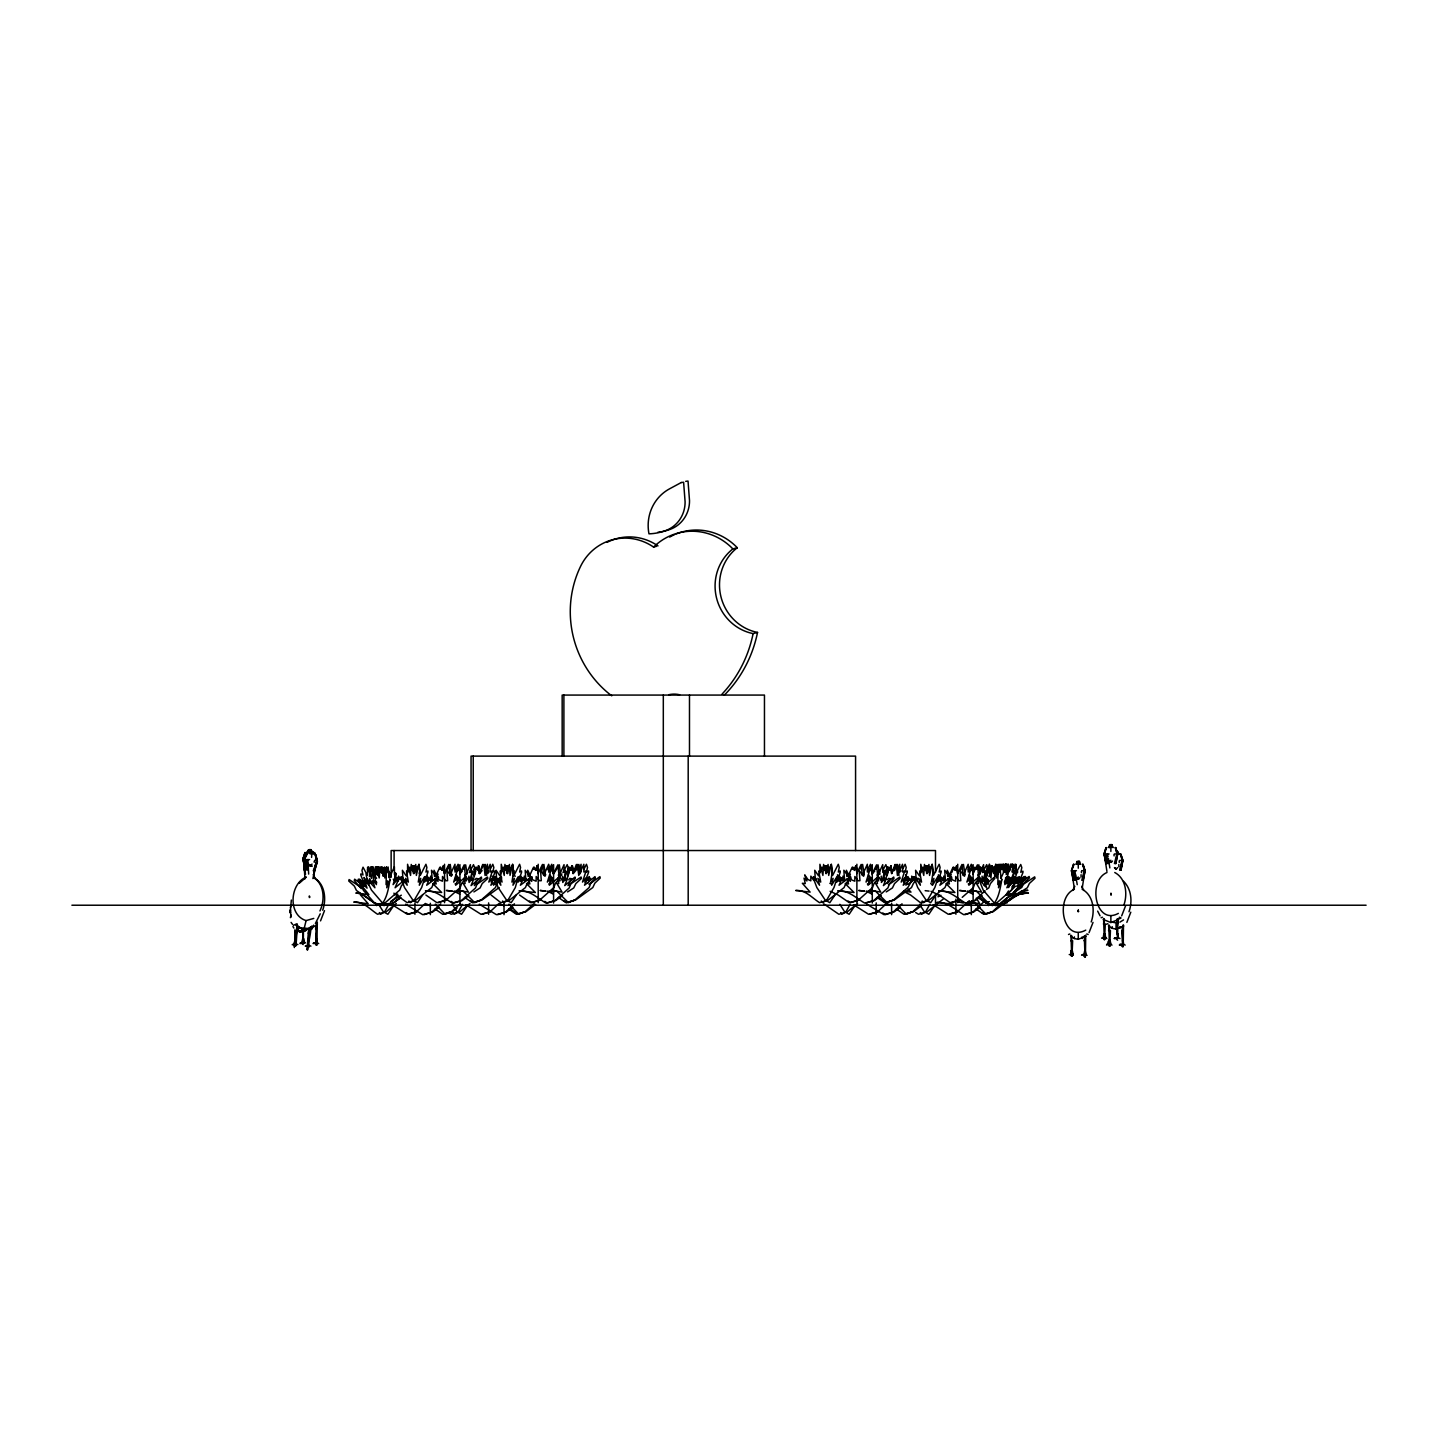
<?xml version="1.0" encoding="UTF-8"?>
<svg xmlns="http://www.w3.org/2000/svg" width="1438" height="1438" viewBox="0 0 1438 1438"><rect width="100%" height="100%" fill="white"/><g stroke="black" fill="none" stroke-linecap="round" stroke-linejoin="round"><path stroke-width="1.5" d="M375.947 874.879L376.612 868.606M516.278 895.047L511.155 902.669L506.553 900.098L498.177 887.552L494.582 878.043L494.762 876.641L500.855 885.233L499.22 878.33L502.042 882.087L500.244 872.345L500.244 870.943L501.233 872.057L501.251 864.274L504.235 875.436L504.918 864.454L507.596 873.495L508.099 865.676L508.764 870.35L509.771 867.204L510.292 869.361M289.973 912.699L289.973 910.146M290.566 912.627L290.584 910.002M369.422 876.587L370.896 867.384L374.096 873.495L376.414 884.622L373.862 880.577L372.802 880.883L374.905 887.767L367.085 879.175L366.87 880.577L371.471 890.086L382.184 902.651L388.08 905.221L397.895 895.083M303.364 939.014L303.454 930.799M1071.975 956.324L1072.658 940.722M1085.42 956.899L1085.708 935.131M1104.582 939.571L1105.283 923.951M1109.759 946.096L1110.442 930.494M1123.204 946.671L1123.491 924.904M1071.705 956.342L1070.968 935.203M1104.312 939.589L1103.575 918.451M1109.489 946.114L1108.752 924.976M307.355 949.799C307.57 945.125 310.698 936.282 310.985 926.917M316.54 945.179L316.216 933.262M1085.043 956.935L1084.288 935.922M1122.826 946.707L1121.964 930.853M317.115 943.094L316.18 943.292L315.911 925.73M1116.895 919.17L1117.757 938.349M1122.197 927.24L1122.736 943.795M303.202 944.604L302.16 943.813L303.023 938.637L302.951 942.429M316.63 943.148L316.27 938.637L316.648 942.429L318.697 943.58M1071.436 956.324L1071.526 950.392M1084.665 956.899L1083.605 955.803L1084.791 950.392L1084.953 955.12M1104.132 933.639C1103.827 941.53 1106.235 935.761 1104.887 938.187M1109.309 940.164L1109.92 944.874M1117.56 938.349L1117.398 933.639M1122.575 940.164L1122.736 944.892M1071.849 954.904L1072.047 955.12M1079.596 861.398L1079.507 864.31L1078.266 861.398L1077.008 864.31L1078.266 864.31L1078.266 868.192M1112.221 844.645L1112.131 847.557L1110.873 844.645L1109.633 847.557L1110.873 847.557L1110.873 851.44M1112.005 945.09L1109.489 943.777L1109.417 944.712M1117.308 854.082L1117.38 851.17L1118.458 854.082L1117.254 851.17M308.235 947.3L308.99 945.395L310.914 946.132M314.203 862.297L314.239 861.146M295.473 945.898L295.851 945.647A3.451 1.276 -3.3 0 0 296.066 945.305L296.965 931.932M389.806 876.928L389.986 872.812L389.069 875.868M419.842 874.394L420.004 870.26L419.105 873.315M513.42 876.443L513.672 870.26L512.773 873.315M832.189 874.394L832.35 870.26M933.028 874.394L933.208 870.26M1072.514 954.832L1071.885 950.392M296.156 944.982L293.963 945.683L294.377 947.534M1071.508 954.113L1072.874 954.293L1071.939 954.508L1071.705 950.392L1071.903 954.167L1073.413 954.994M1106.667 944.245L1110.01 944.137M294.844 944.658L295.293 945.539L297.342 923.969M391.1 876.928L391.316 872.812L390.165 875.868M389.321 876.928L389.536 872.812M999.23 866.053L999.338 864.292L999.608 865.73M294.736 941.998L294.808 929.883M308.541 929.919L307.013 949.691M1085.906 936.246L1078.266 939.302L1074.312 938.529L1074.42 936.893M1123.689 926.018L1116.05 929.074L1112.095 928.283L1112.203 926.647M311.579 857.39L311.794 853.759L310.536 853.669L310.177 851.638M994.035 872.884L994.413 868.228L995.276 876.03L999.859 867.006L1001.046 877.971L1006.151 866.808L1006.205 874.592L1007.912 873.477L1007.912 874.897L1004.82 884.622L1008.236 880.577L1009.674 880.883L1006.852 887.767L1017.331 879.175L1017.637 880.577L1013.125 885.736L1011.435 890.086L997.055 902.651L989.164 905.221L980.339 897.582M307.75 949.781L308.828 936.156M309.422 927.636L308.127 945.988M395.432 872.812L394.803 881.045L395.306 872.812L394.659 878.995M425.486 880.326L425.648 878.151L424.803 879.193M519.154 880.326L519.316 878.151L518.471 879.193M468.878 876.137L468.86 880.829L464.708 874.879L466.218 880.955L464.258 878.151L465.121 883.561L463.126 883.292L468.393 892.099L458.65 890.464L463.306 891.308L474.738 902.669L480.616 900.098M562.546 876.137L562.528 880.829L558.375 874.879L559.903 880.955L557.926 878.151L558.789 883.561L556.794 883.292L562.06 892.099L552.318 890.464L556.991 891.308L568.405 902.669L574.283 900.098M881.224 876.137L881.206 880.829L877.054 874.879L878.564 880.955L876.605 878.151L877.468 883.561L875.472 883.292L880.739 892.099L870.997 890.464L875.652 891.308L887.084 902.669L892.962 900.098M982.082 876.137L982.064 880.829L977.912 874.879L979.422 880.955L977.463 878.151L978.325 883.561L976.33 883.292L981.597 892.099L971.854 890.464L976.51 891.308L987.942 902.669M295.078 942.034L296.39 932.831M317.313 922.1L316.899 945.143M389.303 877.306L389.644 873.19M1118.333 918.379L1117.236 933.981M308.271 942.447L307.822 946.797M1109.237 946.078L1108.572 944.946L1110.603 944.029M309.332 897.6L309.332 895.946L309.853 897.222M1106.829 938.565L1104.744 937.594L1104.312 933.621L1104.51 937.396L1105.498 937.54M381.052 868.768L381.232 867.006L381.735 868.444M1010.087 882.86L1010.303 880.703M302.268 942.879L302.717 938.69L302.286 943.418L302.951 942.753M382.274 872.884L382.652 868.228L383.533 874.484L384.18 868.228L385.042 872.884M1108.572 944.389L1109.004 940.2C1105.391 944.748 1111.628 944.335 1108.824 944.766M1078.5 879.175L1077.35 878.115L1078.266 877M1110.064 944.532L1108.608 944.209M999.212 866.952L999.374 865.514L1000.363 868.696M994.916 869.774L995.653 864.292L996.516 865.73M1084.252 870.709L1083.102 880.326L1085.169 870.709L1082.922 864.31L1084.252 870.709L1081.807 880.326M1114.414 863.573L1116.859 853.956L1115.546 847.557L1117.793 853.956L1115.726 863.573L1116.176 859.726M1121.604 858.342L1120.723 854.082L1122.97 860.481L1120.885 870.098L1121.802 862.405M1085.618 954.832L1084.216 954.922M1105.265 937.828L1104.492 933.639M1117.65 940.182L1116.23 939.05L1117.991 938.187M1122.754 940.146L1123.15 944.712M381.483 871.392L382.166 868.228L382.598 871.086M993.245 871.392L993.91 868.228L994.341 871.086M377.727 868.768L377.96 867.006L378.607 868.444M1073.179 954.706L1072.299 950.482M1105.786 937.953L1104.905 933.729M381.43 871.913L381.717 869.738L382.005 871.5M1020.135 880.164L1020.423 877.989M581.096 872.057L581.078 864.274L578.543 872.165M1008.595 870.35L1008.362 864.094L1007.391 867.204M313.718 876.317L314.76 868.588M1000.938 866.916L1001.118 865.514L1001.405 866.952M1082.239 888.073L1084.935 870.709L1083.084 864.31M1017.583 882.86L1017.888 880.703M375.516 872.471L376.432 867.006L377.493 868.444M1017.798 882.86L1018.122 880.703M999.392 866.952L999.608 865.514L1001.261 866.916L1001.118 865.514L1000.542 866.916M297.019 926L296.174 931.447L295.06 931.734M310.177 927.294L309.332 932.831L308.217 933.1M1001.172 868.39L1001.621 865.514L1002.286 868.696M376.612 871.788L377.565 866.808L378.715 871.464M412.382 870.35L412.958 865.676L413.928 873.495L418.997 864.454L420.291 875.436L425.936 864.274L426.888 867.42L425.972 872.057L427.859 870.943L427.877 872.345L424.444 882.087L428.218 878.025L429.8 878.33L426.691 885.233L438.248 876.641L438.59 878.043L433.611 883.184L431.76 887.552L415.888 900.098L407.188 902.669L393.868 893.178M824.729 870.35L825.304 865.676L826.275 873.495L831.344 864.454L832.638 875.436L838.282 864.274L839.235 867.42L838.318 872.057L840.205 870.943L840.223 872.345L836.79 882.087L840.565 878.025L842.147 878.33L839.037 885.233L850.595 876.641L850.937 878.043L845.957 883.184L844.106 887.552L828.234 900.098L819.534 902.669C812.003 897.869 805.622 889.78 795.735 890.464L810.133 892.099L802.35 883.292L805.28 883.561L804.022 878.151L806.934 880.955L804.687 874.879L807.922 879.481L810.834 880.829L810.852 876.137L813.746 880.362L815.364 880.308L814.735 870.26L818.582 875.886L822.123 867.204L823.075 868.947M925.587 870.35L926.162 865.676L927.133 873.495L932.201 864.454L933.496 875.436L939.14 864.274L940.093 867.42L939.176 872.057L941.063 870.943L941.063 872.345L937.648 882.087L941.423 878.025L943.004 878.33L939.895 885.233L951.453 876.641L951.794 878.043L946.815 883.184L944.964 887.552L929.092 900.098L920.374 902.669L910.649 895.047L903.477 891.308M1013.161 883.256L1013.52 881.081L1010.231 883.885L1012.747 877.809L1011.291 879.211M1115.888 863.573L1117.56 853.956L1115.708 847.557M1121.065 870.098L1122.736 860.481L1120.885 854.082M394.767 880.29L395.27 877.432L394.587 878.834M303.436 942.771C305.97 942.986 301.369 943.058 303.364 938.637M378.518 868.768L378.841 867.006L379.776 868.444M291.357 900.062L290.296 911.386L291.285 916.833M383.425 871.392L384.413 868.228L385.06 871.086M377.852 868.768L378.194 867.006L379.165 868.444M312.891 878.582L316.899 862.207M567.794 869.361L568.837 867.204L570.922 870.35L572.09 865.676L572.971 873.495L577.555 864.454L578.741 875.436L583.846 864.274L583.882 872.057L585.59 870.943L585.608 872.345L582.498 882.087L585.913 878.025L587.351 878.33L584.529 885.233L595.008 876.641L595.314 878.043L590.802 883.184L589.131 887.552L574.751 900.098L566.842 902.669L564.199 900.979M382.166 871.392L383.245 868.228L384.683 872.884M411.052 869.361L411.484 867.204L411.933 868.947M504.72 869.361L505.169 867.204L506.05 870.35L506.625 865.676L507.596 873.495M823.399 869.361L823.83 867.204L824.28 868.947M924.257 869.361L924.688 867.204L925.137 868.947M993.91 871.392L994.988 868.228L995.348 869.648M982.262 869.145L982.639 867.384M978.649 870.35L979.314 867.204L980.842 871.859M999.985 872.165L1002.556 864.292L1002.969 869.774M290.44 907.648L291.069 904.808M1016.432 879.607L1016.738 878.169L1015.12 877.863L1014.15 879.319M313.915 871.931L315.983 862.476M824.675 868.552L825.304 865.676L825.754 873.495L828.09 864.454L828.701 875.436L831.29 864.274L832.189 872.345L830.607 882.087L833.087 878.33L831.649 885.233L836.988 876.641L837.132 878.043L833.986 887.552L826.67 900.098L822.644 902.669L821.296 900.979M998.601 866.952L999.374 865.514L999.05 866.952M552.174 870.511L551.779 864.274L549.316 868.929M986.756 872.435L987.798 867.815L986.702 864.651L982.478 872.56M397.463 880.29L398.11 877.432L397.23 878.834M1009.206 880.29L1009.853 877.432L1008.973 878.834M1009.871 879.768L1010.213 878.33L1008.487 878.025L1004.371 882.087L1006.42 877.018M395.881 880.29L396.546 877.432L395.648 878.834M1019.218 879.607L1019.56 878.169L1017.78 877.863L1016.72 879.319M1024.773 879.984L1025.114 878.546L1023.317 878.241L1019.057 882.303L1022.921 872.578L1022.921 871.158L1020.782 872.273L1021.825 867.635L1020.728 864.49L1015.426 873.837M571.623 868.552L572.306 865.676L573.367 873.495L575.793 870.565M290.386 917.678L291.015 915.125M313.772 918.415L306.096 920.59L304.065 928.93L299.284 927.959L308.056 928.571L311.92 926.719M1082.598 880.326L1084.935 870.709L1082.437 864.31M1115.223 863.573L1117.56 853.956L1115.061 847.557M1120.382 870.098L1122.736 860.481L1120.238 854.082M1119.591 870.098L1122.035 860.481M296.354 945.503L295.779 941.387M304.676 942.969L303.778 938.726M1110.963 944.478L1110.082 940.254M994 870.565L995.923 864.454L996.139 866.215M988.176 872.506L989.686 867.204L990.98 870.35L991.843 865.676L993.478 868.444M322.705 910.218C326.66 899.145 324.988 883.525 313.628 877.522M324.503 910.649L320.548 920.877M1091.208 921.974C1095.163 910.883 1093.509 895.281 1082.131 889.259M1093.024 922.405L1089.069 932.615M1123.833 905.221C1127.769 894.13 1126.116 878.51 1114.756 872.506M1125.63 905.652L1121.676 915.862M1128.992 911.746C1132.569 901.644 1131.49 889.026 1123.527 881.26M1130.807 912.177L1126.853 922.387M1009.386 870.799L1010.267 867.671M938.69 894.652L938.061 896.827L940.901 895.281M385.582 871.5L386.085 869.738M304.928 852.572L303.076 858.953L304.083 864.723L302.843 858.953L305.09 852.572M1073.431 864.31L1071.598 870.709L1074.294 888.073M1013.161 876.856L1014.743 870.763L1012.801 871.895L1013.754 867.258L1012.747 864.094L1011.256 867.204L1010.662 864.094L1008.056 872.003M370.932 869.972L371.885 866.808L374.078 871.464M493.611 885.233L497.009 878.33L495.283 878.025L491.167 882.087L494.906 872.345L494.888 870.943L492.839 872.057L493.845 867.42L492.785 864.274L490.412 868.929M905.958 885.233L909.355 878.33L907.63 878.025L903.513 882.087L907.252 872.345L907.234 870.943L905.185 872.057L906.192 867.42L905.131 864.274L902.758 868.929M370.033 869.972L371.022 866.808L372.532 869.918L373.107 866.808L375.731 874.717M437.476 875.886L438.051 874.07M485.936 868.929L487.41 864.274L487.428 872.057L488.704 870.943M849.822 875.886L850.397 874.07M854.657 870.35L855.79 865.676L856.886 868.858M898.283 868.929L899.757 864.274L899.775 872.057L901.051 870.943M950.68 875.886L951.255 874.07M981.777 869.972L982.765 866.808M999.122 868.929L1000.596 864.274L1001.261 867.42M993.245 872.884L994.413 868.228L994.683 876.03L996.192 867.006L996.57 877.971L998.242 866.808L997.81 884.622L999.392 880.883L998.475 887.767L1001.909 879.175C1000.219 888.019 999.015 898.337 992.687 905.221L991.825 903.513M474.36 885.61L477.883 878.726L476.104 878.42L475.043 879.876M1022.292 883.274L1021.591 885.449L1034.677 876.856L1035.036 878.259L1029.428 883.417L1027.325 887.767L1005.144 902.039M473.947 877.414L475.69 871.32L473.551 872.435L474.594 867.815L473.515 864.651L469.273 872.56M567.615 877.414L569.358 871.32L567.237 872.435L568.262 867.815L567.183 864.651L562.941 872.56M1015.641 876.856L1017.367 870.763L1015.246 871.895L1016.289 867.258L1015.192 864.094L1012.729 868.768M314.257 871.392L317.367 861.865L315.947 854.981M1014.689 869.145L1016.199 864.49L1016.235 872.273L1017.547 871.158L1017.565 872.578M367.499 869.972L368.577 866.808L371.04 871.464M973.706 870.35L974.784 867.204M979.242 869.972L980.339 866.808L982.801 871.464M1073.611 864.31L1071.346 870.709L1073.431 880.326L1072.514 872.632M313.915 871.086L317.367 861.47L315.623 854.693M827.443 870.35L828.45 867.204L828.953 869.361M928.301 870.35L929.308 867.204L929.811 869.361M951.812 872.506L953.807 867.204L955.515 870.35L956.647 865.676L957.744 873.495M386.121 871.554L388.116 867.006L389.303 877.971L394.407 866.808L394.461 874.592L396.169 873.477L396.169 874.897L393.077 884.622L396.493 880.577L397.913 880.883L395.091 887.767L405.588 879.175L405.876 880.577L401.382 885.736L399.692 890.086L385.312 902.651L377.421 905.221L362.088 893.843L355.851 893.016L368.901 894.652L361.855 885.844L364.515 886.096L363.365 880.703L366.007 883.507L363.976 877.432L366.888 882.015L369.53 883.363L369.548 878.672L372.172 882.914L373.646 882.86L373.089 872.812L376.576 878.42M995.078 869.019L997.091 864.454L998.26 873.657M386.337 869.738L384.827 877.971L384.449 867.006L382.939 876.03L382.652 868.228L381.501 872.884L379.776 869.738L377.727 875.041M1011.022 880.236L1013.826 872.183L1013.808 870.763L1011.939 871.895L1012.855 867.258L1011.885 864.094L1007.193 873.459M988.895 876.605L991.519 869.738L992.382 871.5M313.268 870.799L316.899 861.056M378.176 871.877L378.841 870.116L379.506 872.291M383.712 871.5L384.377 869.738L385.06 871.913M319.955 910.937C324.934 900.35 324.611 884.801 313.969 877.791M320.243 913.813L315.389 923.466M1008.667 887.552L1010.339 883.184L1014.851 878.043L1014.545 876.641L1006.636 883.687M305.575 852.572L303.076 858.953L304.011 862.8M1074.078 864.31L1071.598 870.709L1073.934 880.326M1106.703 847.557L1104.204 853.956L1106.918 871.32M439.758 869.361L440.603 867.204L442.311 870.35L443.443 865.676L444.54 873.495L450.256 864.454L451.73 875.436M455.163 869.756L456.008 867.581L457.715 870.727L458.848 866.071L459.926 869.235M533.426 869.361L534.289 867.204L535.979 870.35L537.111 865.676L538.207 873.495M548.831 869.756L549.676 867.581L548.651 864.274L543.636 875.436L542.486 864.454L537.974 873.495L537.111 865.676L535.673 870.35L533.516 867.204L529.526 875.886L525.176 870.26L525.877 880.308L524.043 880.362L520.772 876.137L520.754 880.829M852.105 869.361L852.95 867.204L853.812 868.947M968.367 869.756L969.212 867.581L970.92 870.727L972.052 866.071L973.131 869.235M451.981 874.448L451.244 876.263L446.894 870.655L447.595 880.703L445.78 880.757L442.509 876.515L442.473 881.206L439.183 879.858L435.534 875.275L438.069 881.35L434.779 878.546L436.217 883.939L432.892 883.687L441.682 892.495L425.414 890.859C436.181 890.05 443.767 898.139 452.305 903.064L462.155 900.494L468.878 895.586M545.649 874.448L544.93 876.263L540.58 870.655L541.263 880.703L539.448 880.757L536.176 876.515L536.14 881.206L532.851 879.858L529.202 875.275L531.736 881.35L528.447 878.546L529.885 883.939L526.56 883.687L535.367 892.495L519.082 890.859C529.849 890.05 537.435 898.139 545.973 903.064L555.841 900.494L562.546 895.586M864.328 874.448L863.591 876.263L859.241 870.655L859.942 880.703L858.126 880.757L854.855 876.515L854.819 881.206L851.53 879.858L847.881 875.275L850.415 881.35L847.126 878.546L848.564 883.939L845.238 883.687L854.028 892.495L837.761 890.859C848.528 890.05 856.113 898.139 864.651 903.064L874.502 900.494L881.224 895.586M887.012 869.361L887.875 867.204L889.601 870.35M965.186 874.448L964.449 876.263L960.099 870.655L960.8 880.703L958.984 880.757L955.695 876.515L955.677 881.206L952.387 879.858L948.738 875.275L951.273 881.35L947.984 878.546L949.422 883.939L946.096 883.687L954.886 892.495L938.601 890.859C949.386 890.05 956.971 898.139 965.509 903.064L975.359 900.494L982.064 895.586M509.825 870.565L512.665 864.454L513.959 875.436L519.603 864.274L520.556 867.42L519.639 872.057L521.527 870.943L521.545 872.345L518.111 882.087L521.886 878.025L523.468 878.33L520.358 885.233L531.934 876.641L532.258 878.043L527.279 883.184L525.427 887.552L509.573 900.098L500.855 902.669L491.113 895.047M306.384 854.244L303.652 860.823L304.317 870.637M308.056 928.571L302.268 928.876L300.254 931.968L296.749 929.164M884.891 880.775L888.037 872.74L888.037 871.32L885.898 872.435L886.94 867.815L885.862 864.651L883.381 869.307M1001.405 868.929L1003.382 864.274L1003.418 872.057L1005.126 870.943L1005.126 872.345M1018.338 885.934L1024.539 877.881L1024.216 876.461L1017.978 881.656M309.763 852.572L308.505 852.572L309.763 849.66L311.003 852.572L311.093 849.66L312.172 852.572L310.446 849.66L313.16 852.572M1018.841 887.264L1019.848 885.844L1016.81 886.096L1019.56 885.844L1013.143 893.178L1025.815 877.881L1025.474 876.461L1019.057 881.656M576.476 869.019L578.885 864.454L580.305 873.657M894.472 870.565L897.564 864.454L898.984 875.436M994.772 869.199L995.725 867.024M1003.041 865.73L1003.67 864.292L1003.886 866.053M885.053 872.506L887.516 867.204L888.558 868.947M300.848 942.897L299.949 943.526L301.045 943.4M300.47 942.753L302.735 942.933M314.149 943.4L313.035 943.526L313.951 942.897M1081.61 955.281L1082.455 954.652M1102.353 938.331C1099.764 937.953 1105.319 937.019 1104.06 939.553M1107.368 944.856L1106.541 945.036M1115.061 937.9L1114.162 938.511L1115.169 938.295M1120.238 944.424L1119.339 945.036L1120.436 944.91M463.162 869.397L465.66 864.849L467.134 874.034M540.724 870.565L543.924 864.454L545.415 875.436M860.104 869.019L862.602 864.454L864.076 873.657M875.508 869.397L878.007 864.849L879.481 874.034M960.26 870.565L963.46 864.454L964.934 873.657M976.366 869.397L978.865 864.849L980.339 874.034M1005.162 865.73L1005.827 864.292L1007.049 867.42L1006.043 872.057L1008.092 870.943L1007.427 873.783M1010.698 866.125L1011.363 864.669L1011.597 866.431M1085.133 950.392L1085.978 954.293L1084.935 954.652M1117.991 938.007L1117.11 937.612M1114.468 938.511L1117.65 938.025L1116.643 938.241M1119.627 945.036L1119.986 944.299C1126.116 943.741 1119.231 944.982 1122.467 946.671M1012.352 887.552L1014.365 883.184L1019.794 878.043L1019.434 876.641L1008.541 884.46M316.863 942.465L316.63 938.637M1117.578 933.621L1117.757 937.27M306.707 854.01L303.652 860.427L304.658 870.385M474.109 869.361L475.169 867.204L476.212 868.947M987.313 869.361L989.362 864.094L990.692 867.204M1006.348 878.834L1007.031 877.432M459.603 873.783L460.286 870.943M553.271 873.783L553.954 870.943M1008.883 872.003L1010.501 868.768M547.824 869.756L548.921 867.581L551.078 870.727L552.516 866.071L553.612 873.873L559.328 864.849L560.802 875.814L561.881 874.016M584.08 868.929L586.452 864.274L587.513 867.42L586.506 872.057L588.555 870.943L588.573 872.345L584.835 882.087L588.951 878.025L590.676 878.33L587.962 883.058M1003.616 868.929L1005.989 864.274M307.337 853.83L304.119 860.086L305.305 870.188M376.99 870.008L377.709 868.606L379.147 873.279M479.285 868.858L478.423 865.676L479.285 873.495L482.719 864.454L482.934 866.215M572.971 873.495L576.386 864.454L576.926 869.936M1078.752 911.368L1077.781 911.368L1078.41 910.128M1111.286 894.778L1111.035 893.375M310.536 853.669L311.633 851.566L312.729 851.835M1072.676 890.428L1074.833 886.311M455.648 868.929L458.111 864.274L459.189 867.42M867.995 868.929L870.457 864.274L871.536 867.42M968.853 868.929L971.315 864.274L972.394 867.42M387.092 871.5L388.044 869.738L390.938 876.605M388.817 904.34L384.719 911.692L380.693 914.262L379.344 912.555M462.515 904.34L458.398 911.692L454.372 914.262L453.024 912.555M850.092 904.34L845.993 911.692L841.967 914.262L840.619 912.555M929.811 904.34L925.695 911.692L921.668 914.262L920.32 912.555M386.714 871.5L387.703 869.738L390.669 876.605M1012.226 878.978L1012.712 876.461M307.337 852.572L309.062 849.66L310.95 849.66M1075.858 864.31L1077.565 861.398L1079.471 861.398M1108.464 847.557L1110.19 844.645L1112.077 844.645M1004.623 883.058L1006.888 878.33L1005.45 878.025M393.005 906.641L387.883 914.262L383.281 911.692L378.589 904.34M422.61 895.047L417.469 902.669L412.886 900.098L404.509 887.552L400.914 878.043L401.094 876.641L407.188 885.233L405.552 878.33L408.374 882.087L406.577 872.345L406.577 870.943L407.565 872.057L407.583 864.274L410.567 875.436L411.25 864.454L413.91 873.495L414.432 865.676L415.097 870.35L416.103 867.204L416.607 869.361M466.685 906.641L461.562 914.262L456.96 911.692L452.269 904.34M834.957 895.047L829.816 902.669L825.232 900.098L816.856 887.552L813.261 878.043L813.441 876.641L819.534 885.233L817.898 878.33L820.721 882.087L818.923 872.345L818.923 870.943L819.912 872.057L819.93 864.274L822.913 875.436L823.597 864.454L826.257 873.495L826.778 865.676L827.102 868.552M854.28 906.641L849.139 914.262L844.555 911.692L839.864 904.34M935.814 895.047L930.674 902.669L926.09 900.098L917.714 887.552L913.687 876.641L903.208 885.233L906.03 878.33L904.592 878.025L901.177 882.087L904.268 872.345L904.268 870.943L902.561 872.057L902.525 864.274L897.42 875.436L896.234 864.454L891.632 873.495L890.985 865.676L890.302 868.552L890.769 865.676L891.632 873.495L895.065 864.454L895.281 866.215M933.981 906.641L928.858 914.262L924.257 911.692L919.565 904.34M1014.006 882.015L1017.223 877.432M1008.469 890.949L1006.169 894.652L1015.911 893.016L1011.256 893.843L999.823 905.221L993.946 902.651L983.215 890.086L978.829 879.175L986.648 887.767L984.545 880.883L985.605 880.577L988.158 884.622L985.857 874.897L985.857 873.477L987.133 874.592L987.151 866.808L990.962 877.971L991.843 867.006L995.276 876.03L995.923 868.228L996.786 872.884L998.08 869.738L998.727 871.913M1007.391 878.834L1008.29 877.432M1013.233 879.319L1014.167 877.863L1015.749 878.169L1013.269 882.896M311.273 852.123L313.017 853.92L312.837 851.907M1003.994 865.73L1004.946 864.292L1005.27 866.053M294.646 945.431L294.916 944.82M1004.623 865.73L1005.593 864.292L1006.672 871.626M459.711 873.873L464.204 864.849L465.373 875.814L470.388 864.651L470.424 872.435L472.095 871.32L472.113 872.74L469.058 882.465L472.419 878.42L473.821 878.726L471.053 885.61L481.353 877.018L481.64 878.42L477.218 883.579L475.565 887.929L461.454 900.494L453.707 903.064L451.101 901.356M856.653 873.495L861.164 864.454L862.315 875.436L867.33 864.274L867.366 872.057L869.037 870.943L869.055 872.345L866.018 882.087L869.361 878.025L870.763 878.33L867.995 885.233L878.294 876.641L878.582 878.043L874.16 883.184L872.524 887.552L858.396 900.098L850.649 902.669L848.061 900.979M972.915 873.873L977.409 864.849L978.577 875.814L983.592 864.651L983.628 872.435L985.3 871.32L985.318 872.74L982.262 882.465L985.623 878.42L987.025 878.726L984.257 885.61L994.557 877.018L994.844 878.42L990.423 883.579L988.769 887.929L986.54 889.457M479.285 873.495L483.887 864.454L485.073 875.436L490.178 864.274L490.214 872.057L491.922 870.943L491.922 872.345L488.83 882.087L492.245 878.025L493.683 878.33L490.861 885.233L501.341 876.641L501.646 878.043L497.135 883.184L495.463 887.552L481.083 900.098L473.174 902.669L470.532 900.979M487.68 873.621L488.704 872.165M484.193 865.892L485.217 864.454L486.637 875.436M997.379 865.892L998.421 864.454L999.302 869.936M1085.402 954.275L1084.953 950.392M568.711 879.876L569.772 878.42L571.551 878.726L568.028 885.61L581.114 877.018L581.473 878.42L575.865 883.579L573.762 887.929L567.561 891.92M887.39 879.876L888.45 878.42L890.23 878.726L887.408 883.435M1006.276 865.73L1007.355 864.292L1008.541 871.626M1011.813 866.125L1012.891 864.669L1013.251 866.431M309.314 853.651L310.932 851.53M587.944 880.254L589.4 876.641L586.596 880.092M906.623 880.254L908.079 876.641L905.275 880.092M1007.481 880.254L1008.937 876.641L1006.133 880.092M295.239 945.934L296.012 944.047L297.864 944.55M1024.162 879.373L1024.809 876.856M492.928 880.092L495.733 876.641L495.948 878.043M482.125 870.565L479.699 873.495L478.638 865.676L477.776 870.35L476.481 867.204L474.109 875.886L471.502 870.26L471.916 880.308L469.525 877.539M462.461 870.961L459.944 873.873L458.848 866.071L457.41 870.727L455.235 867.581M874.807 870.961L872.291 873.873L871.194 866.071L869.756 870.727L867.581 867.581M295.455 944.748L295.815 944.784M299.194 883.292L305.881 877.522M388.997 903.513L387.451 905.221L384.395 903.495M1000.74 903.513L999.194 905.221L996.139 903.495M1078.716 879.067L1079.866 877.791M1111.34 862.315L1112.491 861.038M1116.517 868.84L1117.668 867.563M306.348 852.572L309.062 849.66M1016.091 878.834L1017.421 877.432M399.548 879.211L401.004 877.809M1016.846 878.834L1018.302 877.432L1015.767 883.507L1019.057 880.703L1017.619 886.096L1020.944 885.844L1012.154 894.652M1013.646 896.359L1006.366 902.507M425.36 903.424L416.463 911.692L408.698 914.262L406.109 912.555M440.765 903.819L431.849 912.087L424.102 914.658M499.04 903.424L490.142 911.692L482.377 914.262M514.445 903.819L505.547 912.087L497.782 914.658M886.635 903.424L877.719 911.692L869.972 914.262M902.039 903.819L893.124 912.087L885.377 914.658L882.77 912.95M962.22 897.348L973.364 887.552L975.018 883.184L979.44 878.043L979.152 876.641L968.853 885.233L971.621 878.33L970.219 878.025L966.875 882.087L969.913 872.345L969.895 870.943L968.223 872.057L968.187 864.274L963.172 875.436L962.004 864.454L957.51 873.495L956.647 865.676L955.209 870.35L953.052 867.204L949.062 875.886L944.712 870.26L945.395 880.308L943.58 880.362L940.308 876.137L940.29 880.829L936.983 879.481M969.32 900.673L957.438 911.692L949.691 914.262M985.048 890.841L974.658 900.494L966.911 903.064M984.706 901.051L972.843 912.087L965.078 914.658M293.442 925.335L296.444 923.951M299.284 927.168L297.99 930.062L300.254 931.968L304.82 930.781L305.827 928.571L307.031 929.433M312.441 928.553L311.147 929.487M460.555 903.424L451.478 911.692L443.587 914.262M534.235 903.424L525.158 911.692L517.267 914.262L511.533 909.607M921.83 903.424L912.753 911.692L904.844 914.262M1001.531 903.424L992.454 911.692L984.563 914.262L981.92 912.555M1122.952 943.939L1122.934 944.892M382.688 903.891L380.657 905.598L374.581 903.028L363.508 890.481L358.745 880.973L358.979 879.553L367.05 888.163L364.875 881.26L365.971 880.955L368.613 885.017L366.223 875.275L366.223 873.855L367.535 874.987L367.571 867.204L371.507 878.366L372.406 867.384L374.401 873.495M388.224 903.513L386.193 905.221L382.149 903.495L382.166 905.221M994.431 903.891L992.4 905.598L988.337 903.891L988.373 905.598M999.967 903.513L997.936 905.221L993.892 903.495M396.313 903.424L386.301 911.692L377.583 914.262C370.069 909.463 363.688 901.374 353.784 902.057L368.182 903.693L360.417 894.885L363.347 895.155M469.992 903.424L459.98 911.692L451.262 914.262L448.35 912.555M857.569 903.424L847.557 911.692L838.857 914.262L823.74 903.837M917.588 879.139L913.525 883.184L911.494 887.552L894.184 900.098L884.676 902.669L877.036 897.42M1070.968 954.293L1072.874 954.293M390.615 901.518L401.328 895.173M400.789 897.582L389.788 905.221L383.874 903.675M1000.83 902.705L1006.995 897.959L1015.102 894.238L1028.44 893.016L1006.6 895.029L1015.408 886.221L1012.082 886.473M916.887 877.935L907.684 884.46M457.104 908.025L452.233 911.692L442.724 914.262L435.085 909.014M535.637 904.34L525.931 911.692L516.422 914.262L508.764 909.014M921.596 905.581L913.507 911.692L903.999 914.262L896.359 909.014M1007.786 900.673L993.227 911.692L983.718 914.262L976.06 909.014M1022.094 881.656L1029.123 876.461L1029.5 877.881L1023.874 883.022L1021.789 887.39L1013.916 892.585M439.273 907.18L432.568 912.087L422.718 914.658L405.624 904.214M473.893 891.92L480.094 887.929L482.197 883.579L487.806 878.42L487.446 877.018L476.14 884.837M512.953 907.18L506.248 912.087L496.398 914.658L479.303 904.214M886.239 891.92L892.441 887.929L894.544 883.579L900.152 878.42L899.793 877.018L888.486 884.837M900.548 907.18L893.825 912.087L883.975 914.658L866.898 904.214M980.249 907.18L973.544 912.087L963.694 914.658C955.138 909.733 947.552 901.644 936.785 902.453L953.07 904.089M1071.148 954.347L1071.939 954.49M1068.506 934.502L1069.836 933.981M1101.113 917.75L1102.461 917.228M1106.289 924.275L1107.835 923.699M1120.777 918.217L1119.231 918.792M308.595 947.193L308.828 947.013A3.451 1.276 -3.3 0 0 309.062 946.671M1072.64 954.778L1071.885 954.167L1072.137 955.102M317.385 924.49L313.718 926.773L313.61 925.137M1074.402 889.259C1054.755 897.294 1062.736 942.717 1085.744 930.134M1107.008 872.506C1087.362 880.541 1095.343 925.964 1118.351 913.382M1118.512 919.493L1110.873 922.531L1103.252 919.493M1119.914 922.135L1123.527 919.907M943.148 899.145L927.276 911.692L918.558 914.262L915.647 912.555M1016.81 893.933L1021.681 891.129L1027.936 890.302L1021.393 891.129M308.451 942.447L309.152 946.33M499.148 887.552L481.838 900.098L472.329 902.669L464.69 897.42M292.184 944.712L293.352 944.766M306.33 946.132L305.233 946.096M495.337 884.46L496.703 883.687M589.005 884.46L599.898 876.641L600.257 878.043L594.847 883.184L592.816 887.552L575.506 900.098L565.997 902.669L558.357 897.42M387.541 903.891L384.234 905.598L374.383 903.028L356.444 890.481L354.359 886.114L348.733 880.973L349.11 879.553L362.196 888.163L358.673 881.26L360.453 880.955L364.713 885.017L360.848 875.275L360.866 873.855L362.987 874.987L361.963 870.35L363.041 867.204L367.283 875.095M999.284 903.891L995.995 905.598L986.126 903.028L979.422 898.139M1122.934 940.164L1123.617 944.011M306.294 876.982C289.613 883.723 287.762 915.071 306.096 920.59M1104.078 937.414L1104.833 937.612M1120.004 938.565L1118.369 937.738M1125.181 945.09L1123.024 944.119M1020.638 893.843L1012.532 897.582L1001.531 905.221L995.617 903.675M451.029 911.692L445.133 914.262L435.337 904.143M524.708 911.692L518.812 914.262L509.016 904.143M912.285 911.692L906.407 914.262L896.593 904.143M992.004 911.692L986.109 914.262L974.694 902.902L970.039 902.057L979.763 903.693L976.312 898.157M315.497 928.966L316.45 928.822L316.45 923.825M1103.359 923.951L1104.312 923.807L1104.312 918.9M1070.753 940.722L1071.705 940.56L1071.705 935.653M1116.625 923.951L1117.578 923.807L1117.578 918.81M1108.536 930.494L1109.489 930.332L1109.489 925.425M1084 940.722L1084.953 940.56L1084.953 935.581M1121.802 930.494L1122.754 930.332L1122.754 925.335M306.204 929.865L300.254 931.968L297.342 931.069M438.302 902.669L446.05 900.098L460.178 887.552L461.814 883.184L466.236 878.043L465.948 876.641L455.648 885.233L458.416 878.33L457.014 878.025L453.671 882.087L456.709 872.345L456.691 870.943L455.019 872.057L454.983 864.274L449.968 875.436L448.818 864.454L444.306 873.495L443.443 865.676L442.005 870.35L439.848 867.204L435.858 875.886L431.508 870.26L432.209 880.308L430.375 880.362L427.104 876.137L427.086 880.829M866.053 903.064L873.801 900.494L887.911 887.929L889.565 883.579L893.987 878.42L893.699 877.018L883.399 885.61L886.168 878.726L884.765 878.42L881.404 882.465L884.46 872.74L884.442 871.32L882.77 872.435L882.734 864.651L877.719 875.814L876.551 864.849L872.057 873.873L871.194 866.071L870.062 870.727L868.354 867.581M951.507 902.669L959.254 900.098M1084.845 954.059L1085.133 955.12M1109.687 943.921L1109.669 940.164M989.344 901.644L985.533 902.669L977.894 897.42M611.743 695.83A102.655 98.647 75 0 1 580.575 566.356A52.667 50.618 75 0 1 653.589 547.087L656.519 546.296M653.589 547.087A58.76 56.477 75 0 1 732.877 548.903L737.299 547.716A47.58 45.728 75 0 0 720.851 596.357A47.58 45.728 75 0 0 757.538 632.432A126.131 121.205 75 0 1 726.514 692.882A29.03 27.897 75 0 1 724.195 695.057M722.092 694.051A126.131 121.205 75 0 0 753.117 633.601L757.538 632.432M446.769 900.098L436.9 902.669L425.9 895.047M417.164 911.692L407.314 914.262L392.25 904.772M490.843 911.692L480.993 914.262L465.93 904.772M540.436 900.098L530.586 902.669L519.567 895.047M859.115 900.098L849.247 902.669L838.246 895.047L830.139 891.308M878.438 911.692L868.588 914.262L853.525 904.772M959.973 900.098L950.105 902.669L939.104 895.047L930.997 891.308M958.139 911.692L948.289 914.262L933.226 904.772M1005.45 901.356L1009.386 900.332M455.019 883.975L456.799 883.561M548.687 883.975L550.466 883.561L549.082 878.151L552.264 880.955L549.819 874.879L553.342 879.481M867.366 883.975L869.145 883.561L867.761 878.151L870.943 880.955L868.498 874.879L872.003 879.481M968.223 883.975L970.003 883.561L968.619 878.151L970.38 879.193M299.841 931.608L306.222 930.278L303.292 931.698L299.481 930.674M394.425 894.652L397.661 894.112M1110.873 860.248L1109.956 861.344L1111.125 862.423M1116.283 868.947L1115.133 867.869M685.692 481.335L688.029 481.065L689.521 500.694A30.881 29.677 75 0 1 670.503 529.238A57.214 54.986 75 0 1 657.759 532.348M1071.364 954.419L1069.225 954.58M1071.04 954.994L1072.047 954.904M312.046 864.076L311.021 865.083L312.046 866.287M316.54 943.022L315.156 943.759L316.162 945.143M311.579 865.64L308.631 864.346M1116.553 938.187L1117.847 938.133M1121.73 944.712L1123.024 944.658M1083.946 954.94L1085.223 954.904M883.166 880.362L884.262 880.308L883.849 870.26L886.455 875.886L888.828 867.204L890.122 870.35L890.985 865.676L892.045 873.495M309.619 859.6L306.312 859.636L307.373 870.008M303.202 938.637L303.76 943.202M303.544 943.364L303.634 942.357M313.808 942.843L316.162 942.789M1082.311 954.58L1084.683 954.526M310.338 866.251L311.579 866.233M1109.093 853.956L1106.002 853.956L1108.374 863.573M1114.342 853.956L1115.762 853.956M1119.501 860.481L1120.939 860.481M1076.469 870.709L1073.377 870.709L1075.768 880.326M1081.718 870.709L1083.156 870.709M71.9 905.221L1366.1 905.221M292.957 944.191L295.383 944.263M305.845 946.222L308.361 945.611M1085.762 954.778L1087.092 955.317M965.473 891.093L959.577 890.464L965.222 891.093M967.45 891.29L973.328 891.902M864.633 891.093L858.72 890.464L864.364 891.093M866.593 891.29L872.471 891.902M963.658 902.687L957.744 902.057L963.388 902.687M965.635 902.884L971.513 903.495M545.955 891.093L540.041 890.464L545.685 891.093M547.914 891.29L553.792 891.902M452.269 891.093L446.373 890.464L452.017 891.093M454.246 891.29L460.124 891.902M925.155 890.679L929.056 891.093M903.801 891.29L910.991 892.099L908.259 889.151M309.601 865.892L311.381 866.107M303.634 942.609L305.198 942.879M1112.185 922.135L1116.05 922.89L1116.05 929.074M1119.357 917.21L1120.777 917.75M1086.733 933.963L1088.171 934.502M996.732 903.675L1002.124 905.221L1019.29 893.843L1026.193 893.016L1013.574 894.436L1026.678 893.016C1016.63 892.279 1009.979 900.242 1002.394 905.221L997.163 903.675M384.971 903.675L390.381 905.221L400.411 897.582L390.651 905.221L385.42 903.675M314.724 860.284L316.001 860.661M836.125 879.481L839.433 880.829L839.45 876.137L842.722 880.362L844.555 880.308L843.854 870.26L848.204 875.886L852.195 867.204L854.352 870.35L855.79 865.676L856.886 873.495M829.834 883.292L831.308 883.975M395.576 879.481L398.488 880.829L398.506 876.137L401.4 880.362L403.017 880.308L402.388 870.26L406.235 875.886L409.776 867.204L411.699 870.35L412.958 865.676L413.407 873.495L415.744 864.454L416.355 875.436L418.943 864.274L419.842 872.345L418.26 882.087L420.741 878.33L419.303 885.233L424.641 876.641L424.785 878.043L421.64 887.552L414.324 900.098L410.297 902.669L408.949 900.979M967.091 891.308L972.951 894.112M965.275 902.902L971.135 905.706M866.233 891.308L872.111 894.112M887.516 903.837L891.434 905.706M547.554 891.308L553.432 894.112M499.921 903.837L503.839 905.706M453.887 891.308L459.765 894.112M426.241 903.837L430.16 905.706M295.94 925.407L302.268 928.876M1108.41 926.018L1112.095 928.283M1070.627 936.246L1074.312 938.529M983.736 900.979L986.378 902.669M544.768 901.356L547.375 903.064L555.122 900.494L569.232 887.929L570.886 883.579L575.308 878.42L575.02 877.018L564.721 885.61L567.489 878.726L566.087 878.42L562.743 882.465L565.781 872.74L565.763 871.32L564.091 872.435L564.056 864.651L559.04 875.814L557.872 864.849L553.378 873.873L552.516 866.071L551.383 870.727L549.676 867.581L548.687 872.057L550.377 870.943L550.377 872.345L547.339 882.087L550.682 878.025L552.102 878.33L549.334 885.233L559.616 876.641L559.903 878.043L555.481 883.184L553.846 887.552L539.717 900.098L531.97 902.669L529.382 900.979M937.702 878.151L940.308 880.955L938.313 874.879L941.171 879.481M518.183 878.151L520.772 880.955L519.621 877.737M424.516 878.151L427.104 880.955L425.954 877.737M308.936 946.42L308.613 945.359M361.693 884.37L354.647 879.175L354.287 880.577L361.298 888.63M296.767 925.137L300.218 927.762M364.731 884.37L358.296 879.175L357.972 880.577L363.095 885.736M311.992 925.82L312.945 927.366M293.873 928.049L292.939 926.503M364.227 883.058L359.572 879.175L360.471 881.692M374.114 873.477L375.39 874.592L375.408 866.808L379.219 877.971L380.099 867.006L383.515 876.03M879.786 898.013L885.52 902.669L893.429 900.098L907.809 887.552L914.298 876.641L920.392 885.233L918.756 878.33L921.578 882.087L919.763 872.345L919.781 870.943L920.769 872.057L920.787 864.274L923.771 875.436L924.454 864.454L927.115 873.495L927.636 865.676L927.959 868.552M513.815 874.879L515.271 876.281M1116.751 851.17L1119.465 854.082M1109.273 861.038L1110.424 862.315M1114.45 867.563L1115.6 868.84M1076.667 877.791L1077.799 879.067M987.295 875.886L984.706 870.26L985.12 880.308L982.729 877.539M972.897 882.159L970.722 879.553L972.232 883.184M367.769 883.058L364.515 879.175L365.144 881.692M922.153 900.979L923.502 902.669L927.528 900.098L934.844 887.552L937.989 878.043L937.846 876.641L932.507 885.233L933.945 878.33L931.465 882.087L933.046 872.345L932.148 864.274L929.559 875.436L928.948 864.454L926.611 873.495L926.162 865.676L924.886 870.35L922.98 867.204L919.439 875.886L915.593 870.26L916.222 880.308L914.604 880.362L911.71 876.137L911.692 880.829L908.78 879.481L905.545 874.879L907.791 880.955L904.879 878.151L905.185 880.326M502.617 900.979L503.965 902.669L507.991 900.098L515.307 887.552L518.309 876.641L512.971 885.233L514.409 878.33L511.928 882.087L513.51 872.345L512.611 864.274L510.023 875.436L509.411 864.454L507.075 873.495L506.625 865.676L505.367 870.35L503.444 867.204L499.921 875.886L496.074 870.26L496.685 880.308L495.067 880.362L492.173 876.137M930.692 883.292L931.788 884.712M990.458 870.35L988.373 867.204L988.373 870.35M988.176 867.006L989.236 868.444M393.293 879.193L394.587 880.955M312.298 851.673L314.113 854.136M291.087 922.387L292.543 924.382M917.085 879.193L916.33 878.151L916.473 880.326M816.227 879.193L815.49 878.151L815.634 880.326M989.937 867.006L990.908 868.444M972.861 879.481L969.356 874.879L971.8 880.955M459.657 879.481L456.152 874.879L458.596 880.955L455.415 878.151L455.756 880.326M990.584 867.006L991.519 868.444M838.3 879.193L839.45 880.955L837.455 874.879L840.313 879.481L842.92 880.829L842.938 876.137L844.645 878.96M968.439 867.581L970.614 870.727L972.052 866.071L973.149 873.873M945.503 878.96L943.795 876.137L943.777 880.829M526.829 880.362L524.259 876.137L524.241 880.829M433.162 880.362L430.591 876.137L430.573 880.829M1111.574 844.645L1113.3 847.557M1078.949 861.398L1080.675 864.31M519.927 876.281L521.652 879.481M426.259 876.281L427.967 879.481M1115.223 867.815L1115.816 868.947M1110.046 861.29L1110.639 862.423M1077.439 878.043L1078.033 879.175M1081.7 886.311L1083.857 890.428M313.196 874.574L315.353 878.69M1097.661 911.135L1100.088 915.862M380.081 903.513L380.944 905.221C387.253 898.337 388.476 888.019 390.147 879.175L386.732 887.767L387.649 880.883L386.067 884.622L386.498 866.808L385.851 871.464L386.84 869.738L390.111 876.605M949.529 874.843L947.247 870.26L947.66 876.443M848.672 874.843L846.389 870.26L846.802 876.443M529.993 874.843L527.71 870.26L528.123 876.443M436.325 874.843L434.042 870.26L434.456 876.443M988.733 867.204L990.369 868.444M563.193 877.539L565.583 880.308L565.17 870.26L567.776 875.886L570.149 867.204L571.443 870.35L572.306 865.676L572.953 868.858M314.419 852.572L316.666 858.953M1007.157 865.91L1007.822 869.073M314.58 852.572L316.432 858.953M308.217 863.501L308.577 864.777M1000.65 877.018L1001.01 878.42M1104.887 853.956L1107.332 863.573M1072.281 870.709L1074.725 880.326M1106.541 863.573L1104.204 853.956L1106.056 847.557L1103.971 853.956L1106.038 863.573L1105.588 859.726M364.209 880.883L364.551 882.303M1107.422 853.956L1108.105 856.94M1108.464 858.594L1109.848 867.923M1074.815 870.709L1077.242 884.676M385.492 871.086L384.863 868.228L383.91 871.392L384.413 868.228L384.575 869.648M993.46 869.738L993.748 871.5M1006.205 864.094L1006.24 871.895L1007.229 870.763L1007.229 872.183M315.947 855.251L316.666 860.463M304.748 868.588L305.521 874.394M303.778 858.953L304.227 862.8M305.036 859.816L306.24 870.062M1119.159 861.272L1119.267 862.423M1113.983 854.747L1114.091 855.898M1081.376 871.5L1081.484 872.65M879.463 870.26L879.804 874.394M304.964 878.852L304.227 867.042M307.876 859.565L308.667 874.088M1117.757 933.639L1118.027 937.756M403.143 878.151L403.287 880.326M1119.914 926.647L1120.004 928.283M1082.113 936.893L1082.221 938.529M315.623 855.484L315.893 860.733M1109.83 940.506L1110.046 946.024M1104.654 933.981L1104.869 939.499M1072.047 950.734L1072.245 956.252M1109.543 844.645L1109.633 847.557M1076.936 861.398L1077.008 864.31M308.415 849.66L308.505 852.572M1117.29 924.418L1117.398 933.999M302.933 930.799L303.023 939.014M988.895 871.32L988.895 872.74M973.49 870.943L973.508 872.345M872.632 870.943L872.65 872.345M1118.836 864.472L1118.836 866.647M1110.873 893.34L1110.873 895.029M1110.873 916.366L1110.873 922.531M1081.052 874.717L1081.052 876.874M1078.266 910.092L1078.266 911.782M1078.266 933.118L1078.266 939.302M1075.48 874.717L1075.48 876.874M1007.157 900.332L1007.157 902.884M1001.621 864.292L1001.621 869.199M993.91 866.808L993.91 871.5M993.91 903.513L993.91 905.221M988.373 879.553L988.373 883.184M973.131 864.651L973.131 903.064M971.315 901.051L971.315 914.658M957.726 864.274L957.726 902.669M955.91 899.145L955.91 914.262M935.491 872.399L935.491 850.541L391.136 850.541L391.136 876.785M935.491 894.274L935.491 905.221M891.596 903.262L891.596 914.658M876.209 902.884L876.209 914.262M872.273 864.651L872.273 903.064M856.886 864.274L856.886 902.669M855.574 850.541L855.574 756.118L471.053 756.118L471.053 850.541M764.459 756.118L764.459 695.075L562.168 695.075L562.168 756.118M689.485 695.075L689.485 756.118M688.191 756.118L688.191 905.221M663.313 695.075L663.313 905.221M563.894 695.075L563.894 756.118M553.594 864.651L553.594 903.064M538.207 864.274L538.207 902.669M504.019 903.262L504.019 914.658M488.614 902.884L488.614 914.262M473.228 756.118L473.228 850.541M459.926 864.651L459.926 903.064M444.54 864.274L444.54 902.669M430.339 903.262L430.339 914.658M414.935 902.884L414.935 914.262M394.102 850.541L394.102 870.224M382.166 866.808L382.166 871.5M376.612 867.204L376.612 873.495M376.612 882.069L376.612 883.184M376.612 903.891L376.612 905.598M753.117 633.601A47.58 45.728 75 0 1 716.43 597.543A47.58 45.728 75 0 1 732.877 548.903M668.76 694.734A25.201 24.212 75 0 1 679.653 694.77M607.07 542.36A52.667 50.618 75 0 1 657.993 545.901M669.677 537.075A58.76 56.477 75 0 1 674.584 534.612M676.255 533.911A58.76 56.477 75 0 1 737.299 547.716M295.293 941.081L295.958 945.072L295.293 941.081M293.999 945.143L294.754 941.171L293.999 945.143M1071.22 950.446L1070.789 955.174L1071.22 950.446M1103.827 933.675L1103.395 938.403L1103.827 933.675M991.627 865.676L991.052 868.552L991.843 865.676L992.49 868.858L991.627 865.676M681.27 482.521L669.497 488.866A42.241 40.606 75 0 0 648.969 533.84A57.214 54.986 75 0 0 666.082 530.424A30.881 29.677 75 0 0 685.099 501.862L683.607 482.251L681.27 482.521"/></g></svg>
